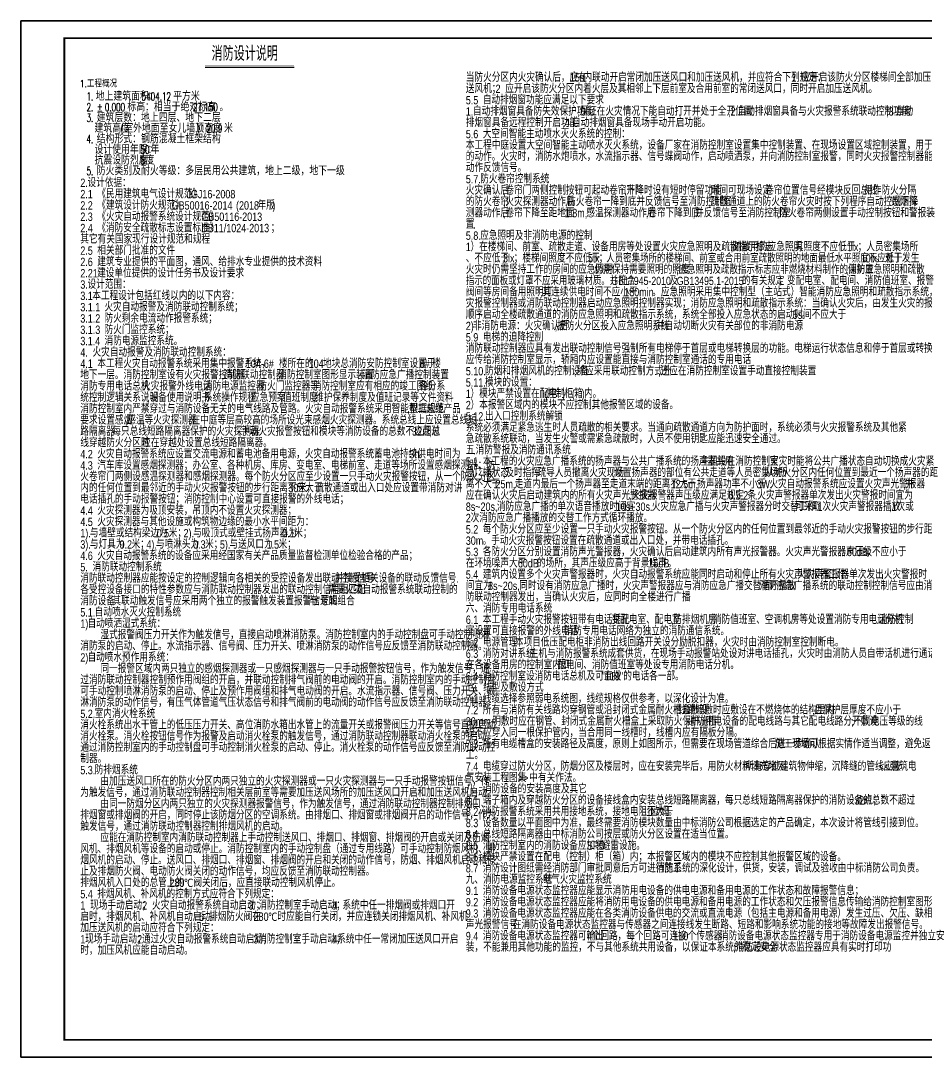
# Model space of a CAD drawing. Extents: x -54686 to 596156, y -555137 to 71395.
# Drawn here: x 215754 to 267629, y -411315 to -351915 of the extents above; entities that cross this region are included whole.
import ezdxf

# ---------------------------------------------------------------- set-up
doc = ezdxf.new("R2010")
doc.units = 0
doc.header["$LTSCALE"] = 1000
for name, color, linetype in [('DIM-系统', 3, 'CONTINUOUS'), ('TEL_TEXT', 3, 'CONTINUOUS'), ('TEL_TITLE', 6, 'CONTINUOUS')]:
    doc.layers.add(name, color=color, linetype=linetype)
doc.styles.add('_HZXY', font='ROS', dxfattribs={"width": 0.7, "bigfont": 'JD'})
doc.styles.add('_JD', font='ROS', dxfattribs={"width": 0.8, "bigfont": 'JD'})
doc.styles.add('_TEL_DIM', font='SIMPLEX', dxfattribs={"width": 0.8, "height": 3.5, "bigfont": 'HZTXT'})

# ---------------------------------------------------------------- blocks, each defined once
blk = doc.blocks.new('SDG AETH AE5H')
at = {"layer": 'DIM-系统'}
blk.add_lwpolyline([(-54686, 13482), (29414, 13482), (29414, -45918), (-54686, -45918)], close=True, dxfattribs=at)

msp = doc.modelspace()

# ---------------------------------------------------------------- linework, layer by layer
at = {"layer": 'TEL_TEXT', "color": 7}
msp.add_line((231416, -354597), (226312, -354597), dxfattribs=at)
at = {"layer": 'TEL_TEXT', "color": 0, "const_width": 21.4}
msp.add_lwpolyline([(231416, -354499), (226312, -354499)], dxfattribs=at)
at = {"layer": 'TEL_TITLE', "color": 6}
msp.add_lwpolyline([(215754, -411315), (299854, -411315), (299854, -351915), (215754, -351915)], close=True, dxfattribs=at)
at = {"layer": 'TEL_TITLE', "color": 6, "const_width": 100}
msp.add_lwpolyline([(218254, -410315), (298854, -410315), (298854, -352915), (218254, -352915)], close=True, dxfattribs=at)

# ---------------------------------------------------------------- block references
at = {"layer": 'DIM-系统'}
msp.add_blockref('SDG AETH AE5H', (270441, -365397), dxfattribs=at)

# ---------------------------------------------------------------- texts
at = {"layer": 'DIM-系统', "style": '_TEL_DIM', "width": 0.8}
msp.add_text('1.工程概况 ', height=400, dxfattribs=at).set_placement((219135, -355724))
at = {"layer": 'TEL_TEXT'}
for s, height, style, width, p in [('消防设计说明', 833.3, '_HZXY', 0.8, (226687, -354210)), ('当防火分区内火灾确认后，应在', 476.28, '_JD', 0.8, (241251, -355409)), ('15s', 480, '_JD', 0.8, (247211, -355409)), ('内联动开启常闭加压送风口和加压送风机，并应符合下列规定：', 476.28, '_JD', 0.8, (247992, -355409)), ('1', 480, '_JD', 0.8, (259911, -355409)), ('应开启该防火分区楼梯间全部加压', 476.28, '_JD', 0.8, (260474, -355409)), ('送风机；', 476.3, '_JD', 0.8, (241251, -356057)), ('2', 480, '_JD', 0.8, (242954, -356057)), ('应开启该防火分区内着火层及其相邻上下层前室及合用前室的常闭送风口，同时开启加压送风机。', 476.28, '_JD', 0.8, (243516, -356057)), ('1.', 470, '_TEL_DIM', 0.64, (219526, -356492)), ('地上建筑面积：', 470, '_TEL_DIM', 0.8, (220050, -356492)), ('5404.12', 470, '_TEL_DIM', 0.64, (222682, -356492)), ('平方米', 470, '_TEL_DIM', 0.8, (224486, -356492)), ('5.5', 480, '_JD', 0.8, (241251, -356705)), ('自动排烟窗功能应满足以下要求', 476.28, '_JD', 0.8, (242225, -356705)), (':', 480, '_JD', 0.8, (248184, -356705)), ('2.', 470, '_TEL_DIM', 0.64, (219526, -357102)), ('±', 470, '_TEL_DIM', 0.8, (220107, -357102)), ('0.000', 470, '_TEL_DIM', 0.64, (220572, -357102)), ('标高：相当于绝对标高', 470, '_TEL_DIM', 0.8, (221862, -357102)), ('27.150', 470, '_TEL_DIM', 0.64, (225622, -357102)), ('。', 470, '_TEL_DIM', 0.8, (227140, -357102)), ('1.', 480, '_JD', 0.8, (241251, -357353)), ('自动排烟窗具备防失效保护功能', 476.28, '_JD', 0.8, (241663, -357353)), ('保证在火灾情况下能自动打开并处于全开位置', 476.28, '_JD', 0.8, (247759, -357353)), (';2.', 480, '_JD', 0.8, (256273, -357353)), ('自动排烟窗具备与火灾报警系统联动控制功能', 476.28, '_JD', 0.8, (256821, -357353)), (';3.', 480, '_JD', 0.8, (265335, -357353)), ('自动', 476.3, '_JD', 0.8, (265883, -357353)), ('3.', 470, '_TEL_DIM', 0.64, (219526, -357712)), ('建筑层数：地上四层、地下二层', 470, '_TEL_DIM', 0.8, (220107, -357712)), ('排烟窗具备远程控制开启功能', 476.28, '_JD', 0.8, (241251, -358001)), (';4.', 480, '_JD', 0.8, (246785, -358001)), ('自动排烟窗具备现场手动开启功能。', 476.28, '_JD', 0.8, (247334, -358001)), (',', 480, '_JD', 0.8, (247622, -357353)), ('建筑高度', 470, '_TEL_DIM', 0.8, (219980, -358322)), ('(', 470, '_TEL_DIM', 0.64, (221484, -358322)), ('室外地面至女儿墙顶高度', 470, '_TEL_DIM', 0.8, (221685, -358322)), (')', 470, '_TEL_DIM', 0.64, (225821, -358322)), ('：', 470, '_TEL_DIM', 0.8, (226021, -358322)), ('20.9', 470, '_TEL_DIM', 0.64, (226397, -358322)), ('米', 470, '_TEL_DIM', 0.8, (227400, -358322)), ('5.6', 480, '_JD', 0.8, (241251, -358649)), ('大空间智能主动喷水灭火系统的控制：', 476.28, '_JD', 0.8, (242225, -358649)), ('4.', 470, '_TEL_DIM', 0.64, (219526, -358932)), ('结构形式：钢筋混凝土框架结构', 470, '_TEL_DIM', 0.8, (220107, -358932)), ('本工程中庭设置大空间智能主动喷水灭火系统，设备厂家在消防控制室设置集中控制装置、在现场设置区域控制装置，用于控制消防水炮', 476.28, '_JD', 0.8, (241251, -359294)), ('设计使用年限：', 470, '_TEL_DIM', 0.8, (219980, -359542)), ('50', 470, '_TEL_DIM', 0.64, (222612, -359542)), ('年', 470, '_TEL_DIM', 0.8, (223185, -359542)), ('抗震设防烈度：', 470, '_TEL_DIM', 0.8, (219980, -360152)), ('8', 470, '_TEL_DIM', 0.64, (222612, -360152)), ('度', 470, '_TEL_DIM', 0.8, (222899, -360152)), ('的动作。火灾时，消防水炮喷水，水流指示器、信号蝶阀动作，启动喷洒泵，并向消防控制室报警，同时火灾报警控制器能接收消防水炮', 476.28, '_JD', 0.8, (241251, -359938)), ('5.', 470, '_TEL_DIM', 0.64, (219526, -360762)), ('防火类别及耐火等级：多层民用公共建筑，地上二级，地下一级', 470, '_TEL_DIM', 0.8, (220107, -360762)), ('动作反馈信号。', 476.3, '_JD', 0.8, (241251, -360582)), ('2.', 480, '_JD', 0.8, (219168, -361443)), ('设计依据：', 476.3, '_JD', 0.8, (219579, -361443)), ('5.7.', 480, '_JD', 0.8, (241251, -361230)), ('防火卷帘控制系统', 476.3, '_JD', 0.8, (242074, -361230)), (':', 480, '_JD', 0.8, (245479, -361230)), ('2.1', 480, '_JD', 0.8, (219168, -362091)), ('《民用建筑电气设计规范》', 476.28, '_JD', 0.8, (220142, -362091)), ('JGJ16-2008', 480, '_JD', 0.8, (225250, -362091)), ('火灾确认后', 476.3, '_JD', 0.8, (241251, -361878)), ('卷帘门两侧控制按钮可起动卷帘升降', 476.28, '_JD', 0.8, (243517, -361878)), ('下降时设有短时停留功能', 476.28, '_JD', 0.8, (250465, -361878)), ('时间可现场设定', 476.3, '_JD', 0.8, (255284, -361878)), ('卷帘位置信号经模块反回总线', 476.28, '_JD', 0.8, (258401, -361878)), ('用作防火分隔', 476.3, '_JD', 0.8, (264072, -361878)), ('2.2', 480, '_JD', 0.8, (219168, -362739)), ('《建筑设计防火规范》', 476.3, '_JD', 0.8, (220142, -362739)), ('GB50016-2014', 480, '_JD', 0.8, (224399, -362739)), ('(2018', 480, '_JD', 0.8, (228088, -362739)), ('年版', 476.3, '_JD', 0.8, (229319, -362739)), (')', 480, '_JD', 0.8, (230171, -362739)), ('的防火卷帘', 476.3, '_JD', 0.8, (241251, -362526)), (',', 480, '_JD', 0.8, (243380, -361878)), ('火灾探测器动作后', 476.3, '_JD', 0.8, (243517, -362526)), ('防火卷帘一降到底并反馈信号至消防控制室', 476.28, '_JD', 0.8, (247059, -362526)), (',', 480, '_JD', 0.8, (250327, -361878)), (',', 480, '_JD', 0.8, (255147, -361878)), (';', 480, '_JD', 0.8, (255147, -362526)), ('疏散通道上的防火卷帘火灾时按下列程序自动控制下降', 476.28, '_JD', 0.8, (255284, -362526)), (',', 480, '_JD', 0.8, (258264, -361878)), ('.', 480, '_JD', 0.8, (263935, -361878)), (':', 480, '_JD', 0.8, (265500, -362526)), ('感烟探', 476.3, '_JD', 0.8, (265638, -362526)), ('2.3', 480, '_JD', 0.8, (219168, -363387)), ('《火灾自动报警系统设计规范》', 476.28, '_JD', 0.8, (220142, -363387)), ('GB50116-2013', 480, '_JD', 0.8, (226101, -363387)), ('测器动作后', 476.3, '_JD', 0.8, (241251, -363174)), (',', 480, '_JD', 0.8, (243380, -362526)), ('卷帘下降至距地面', 476.3, '_JD', 0.8, (243517, -363174)), ('1.8m,', 480, '_JD', 0.8, (246922, -363174)), (',', 480, '_JD', 0.8, (246922, -362526)), ('感温探测器动作后', 476.3, '_JD', 0.8, (248156, -363174)), ('卷帘下降到底', 476.3, '_JD', 0.8, (251699, -363174)), ('并反馈信号至消防控制室', 476.28, '_JD', 0.8, (254390, -363174)), ('防火卷帘两侧设置手动控制按钮和警报装', 476.28, '_JD', 0.8, (259210, -363174)), ('《消防安全疏散标志设置标准》', 476.28, '_JD', 0.8, (220142, -364035)), ('置', 476, '_JD', 0.8, (241251, -363822)), (',', 480, '_JD', 0.8, (243380, -363174)), (',', 480, '_JD', 0.8, (251562, -363174)), (',', 480, '_JD', 0.8, (254253, -363174)), (',', 480, '_JD', 0.8, (259073, -363174)), ('2.4', 480, '_JD', 0.8, (219168, -364035)), ('DB11/1024-2013', 480, '_JD', 0.8, (226101, -364035)), ('；', 476, '_JD', 0.8, (230078, -364035)), ('5.8.', 480, '_JD', 0.8, (241251, -364470)), ('.', 480, '_JD', 0.8, (241677, -363822)), ('应急照明及非消防电源的控制', 476.28, '_JD', 0.8, (242074, -364470)), (':', 480, '_JD', 0.8, (247608, -364470)), ('其它有关国家现行设计规范和规程', 476.28, '_JD', 0.8, (219168, -364680)), ('1', 480, '_JD', 0.8, (241251, -365118)), ('）在楼梯间、前室、疏散走道、设备用房等处设置火灾应急照明及疏散指示标志', 476.28, '_JD', 0.8, (241525, -365118)), ('疏散用的应急照明', 476.3, '_JD', 0.8, (256561, -365118)), ('其照度不应低于', 476.3, '_JD', 0.8, (260104, -365118)), ('1lx', 480, '_JD', 0.8, (263083, -365118)), ('；人员密集场所', 476.3, '_JD', 0.8, (263701, -365118)), ('2.5', 480, '_JD', 0.8, (219168, -365328)), ('相关部门批准的文件', 476.3, '_JD', 0.8, (220142, -365328)), ('、不应低于', 476.3, '_JD', 0.8, (241251, -365766)), ('3lx', 480, '_JD', 0.8, (243380, -365766)), ('；楼梯间照度不应低于', 476.3, '_JD', 0.8, (243997, -365766)), ('5lx', 480, '_JD', 0.8, (248253, -365766)), ('人员密集场所的楼梯间、前室或合用前室疏散照明的地面最低水平照度不应低于', 466.36, '_JD', 0.8, (249296, -365766)), (';', 480, '_JD', 0.8, (256424, -365118)), (',', 480, '_JD', 0.8, (259967, -365118)), ('10lx', 470, '_JD', 0.8, (263884, -365766)), ('。对于发生', 476.3, '_JD', 0.8, (264757, -365766)), ('2.6', 480, '_JD', 0.8, (219168, -365976)), ('建筑专业提供的平面图，通风、给排水专业提供的技术资料', 476.28, '_JD', 0.8, (220142, -365976)), ('火灾时仍需坚持工作的房间的应急照明', 476.28, '_JD', 0.8, (241251, -366414)), ('仍需保持需要照明的照度', 476.28, '_JD', 0.8, (248625, -366414)), ('；', 476, '_JD', 0.8, (248871, -365766)), ('应急照明及疏散指示标志应非燃烧材料制作的保护罩', 466.36, '_JD', 0.8, (253444, -366414)), ('消防应急照明和疏散', 466.4, '_JD', 0.8, (263165, -366414)), ('2.21', 480, '_JD', 0.8, (219168, -366624)), ('建设单位提供的设计任务书及设计要求', 476.28, '_JD', 0.8, (220128, -366624)), (',', 480, '_JD', 0.8, (248488, -366414)), (';', 480, '_JD', 0.8, (253307, -366414)), (',', 470, '_JD', 0.8, (263031, -366414)), ('3.', 480, '_JD', 0.8, (219168, -367272)), ('设计范围：', 476.3, '_JD', 0.8, (219579, -367272)), ('指示的面板或灯罩不应采用玻璃材质。并符合', 466.36, '_JD', 0.8, (241251, -367058)), ('GB17945-2010', 470, '_JD', 0.8, (249587, -367058)), ('及', 466, '_JD', 0.8, (252918, -367058)), ('GB13495.1-2015', 470, '_JD', 0.8, (253334, -367058)), ('的有关规定', 466.4, '_JD', 0.8, (257068, -367058)), ('；变配电室、配电间、消防值班室、报警', 476.28, '_JD', 0.8, (259152, -367058)), ('3.1', 480, '_JD', 0.8, (219168, -367920)), ('本工程设计包括红线以内的以下内容：', 476.28, '_JD', 0.8, (219854, -367920)), ('阀间等房间备用照明灯', 476.3, '_JD', 0.8, (241251, -367706)), (',', 480, '_JD', 0.8, (245508, -367706)), ('其连续供电时间不应小于', 476.28, '_JD', 0.8, (245645, -367706)), ('180min', 480, '_JD', 0.8, (250327, -367706)), ('。应急照明采用集中控制型（主站式）智能消防应急照明和疏散指示系统，由火', 476.28, '_JD', 0.8, (251932, -367706)), ('3.1.1', 480, '_JD', 0.8, (219168, -368568)), ('火灾自动报警及消防联动控制系统；', 476.28, '_JD', 0.8, (220553, -368568)), ('灾报警控制器或消防联动控制器启动应急照明控制器实现；消防应急照明和疏散指示系统：当确认火灾后，由发生火灾的报警区域开始，', 476.28, '_JD', 0.8, (241251, -368351)), ('3.1.2', 480, '_JD', 0.8, (219168, -369216)), ('防火剩余电流动作报警系统；', 476.28, '_JD', 0.8, (220553, -369216)), ('顺序启动全楼疏散通道的消防应急照明和疏散指示系统，系统全部投入应急状态的启动时间不应大于', 476.28, '_JD', 0.8, (241251, -368999)), ('5s', 480, '_JD', 0.8, (259981, -368999)), ('。', 476, '_JD', 0.8, (260488, -368999)), ('3.1.3', 480, '_JD', 0.8, (219168, -369864)), ('防火门监控系统；', 476.3, '_JD', 0.8, (220553, -369864)), ('2)', 480, '_JD', 0.8, (241251, -369647)), ('非消防电源：火灾确认后', 476.28, '_JD', 0.8, (241660, -369647)), ('按防火分区投入应急照明系统', 476.28, '_JD', 0.8, (246479, -369647)), ('并自动切断火灾有关部位的非消防电源', 476.28, '_JD', 0.8, (252150, -369647)), ('3.1.4', 480, '_JD', 0.8, (219168, -370512)), ('消防电源监控系统。', 476.3, '_JD', 0.8, (220553, -370512)), ('5.9', 480, '_JD', 0.8, (241251, -370295)), ('电梯的迫降控制', 476.3, '_JD', 0.8, (242225, -370295)), (':', 480, '_JD', 0.8, (245205, -370295)), (',', 480, '_JD', 0.8, (246342, -369647)), (',', 480, '_JD', 0.8, (252013, -369647)), ('.', 480, '_JD', 0.8, (259387, -369647)), ('火灾自动报警及消防联动控制系统：', 476.28, '_JD', 0.8, (219867, -371160)), ('消防联动控制器应具有发出联动控制信号强制所有电梯停于首层或电梯转换层的功能。电梯运行状态信息和停于首层或转换层的反馈信号，', 476.28, '_JD', 0.8, (241251, -370939)), ('4.', 480, '_JD', 0.8, (219168, -371160)), ('应传给消防控制室显示，轿厢内应设置能直接与消防控制室通话的专用电话', 476.28, '_JD', 0.8, (241251, -371587)), ('4.1', 480, '_JD', 0.8, (219168, -371808)), ('本工程火灾自动报警系统采用集中报警系统，', 476.28, '_JD', 0.8, (220142, -371808)), ('104-6#', 480, '_JD', 0.8, (228655, -371808)), ('楼所在的', 476.3, '_JD', 0.8, (230548, -371808)), ('104', 480, '_JD', 0.8, (232251, -371808)), ('地块总消防安防控制室设置于', 476.28, '_JD', 0.8, (233073, -371808)), ('8#', 480, '_JD', 0.8, (238607, -371808)), ('楼', 476, '_JD', 0.8, (239320, -371808)), ('5.10.', 480, '_JD', 0.8, (241251, -372235)), ('防烟和排烟风机的控制设备', 476.28, '_JD', 0.8, (242348, -372235)), ('除应采用联动控制方式外', 476.28, '_JD', 0.8, (247594, -372235)), ('还应在消防控制室设置手动直接控制装置', 476.28, '_JD', 0.8, (252413, -372235)), ('.', 480, '_JD', 0.8, (255299, -371587)), ('地下一层。消防控制室设有火灾报警控制器', 476.28, '_JD', 0.8, (219168, -372456)), (',', 480, '_JD', 0.8, (227256, -372456)), ('消防联动控制器', 476.3, '_JD', 0.8, (227393, -372456)), (',', 480, '_JD', 0.8, (230373, -372456)), ('消防控制室图形显示装置', 476.28, '_JD', 0.8, (230510, -372456)), (',', 480, '_JD', 0.8, (235192, -372456)), ('消防应急广播控制装置', 476.3, '_JD', 0.8, (235329, -372456)), (',', 480, '_JD', 0.8, (239586, -372456)), ('5.11.', 480, '_JD', 0.8, (241251, -372883)), ('模块的设置：', 476.3, '_JD', 0.8, (242348, -372883)), (',', 480, '_JD', 0.8, (247456, -372235)), (',', 480, '_JD', 0.8, (252276, -372235)), ('.', 480, '_JD', 0.8, (260075, -372235)), ('消防专用电话总机', 476.3, '_JD', 0.8, (219168, -373104)), (',', 480, '_JD', 0.8, (222573, -373104)), ('火灾报警外线电话', 476.3, '_JD', 0.8, (222711, -373104)), (',', 480, '_JD', 0.8, (226116, -373104)), ('消防电源监控器', 476.3, '_JD', 0.8, (226253, -373104)), (',', 480, '_JD', 0.8, (229233, -373104)), ('防火门监控器等', 476.3, '_JD', 0.8, (229370, -373104)), ('.', 480, '_JD', 0.8, (232350, -373104)), ('消防控制室应有相应的竣工图纸', 476.28, '_JD', 0.8, (232487, -373104)), (',', 480, '_JD', 0.8, (238446, -373104)), ('各分系', 476.3, '_JD', 0.8, (238583, -373104)), ('）模块严禁设置在配电', 476.3, '_JD', 0.8, (241525, -373531)), ('(', 480, '_JD', 0.8, (245782, -373531)), ('控制', 476.3, '_JD', 0.8, (245917, -373531)), (')', 480, '_JD', 0.8, (246768, -373531)), ('柜', 476, '_JD', 0.8, (246902, -373531)), ('(', 480, '_JD', 0.8, (247328, -373531)), ('箱', 476, '_JD', 0.8, (247462, -373531)), (')', 480, '_JD', 0.8, (247888, -373531)), ('内。', 476.3, '_JD', 0.8, (248023, -373531)), ('统控制逻辑关系说明', 476.3, '_JD', 0.8, (219168, -373752)), ('设备使用说明书', 476.3, '_JD', 0.8, (223136, -373752)), ('系统操作规程', 476.3, '_JD', 0.8, (226253, -373752)), ('应急预案', 476.3, '_JD', 0.8, (228944, -373752)), ('值班制度', 476.3, '_JD', 0.8, (230784, -373752)), ('维护保养制度及值班记录等文件资料', 476.28, '_JD', 0.8, (232624, -373752)), ('1', 480, '_JD', 0.8, (241251, -373531)), ('消防控制室内严禁穿过与消防设备无关的电气线路及管路。火灾自动报警系统采用智能型二总线产品', 476.28, '_JD', 0.8, (219168, -374400)), (',', 480, '_JD', 0.8, (222999, -373752)), (',', 480, '_JD', 0.8, (226116, -373752)), (',', 480, '_JD', 0.8, (228807, -373752)), (',', 480, '_JD', 0.8, (230647, -373752)), (',', 480, '_JD', 0.8, (232487, -373752)), ('根据规范', 476.3, '_JD', 0.8, (238035, -374400)), ('.', 480, '_JD', 0.8, (239435, -373752)), ('2', 480, '_JD', 0.8, (241251, -374179)), ('）本报警区域内的模块不应控制其他报警区域的设备。', 476.28, '_JD', 0.8, (241525, -374179)), ('要求设置感烟', 476.3, '_JD', 0.8, (219168, -375048)), ('感温', 476.3, '_JD', 0.8, (221859, -375048)), ('等火灾探测器', 476.3, '_JD', 0.8, (222848, -375048)), ('在中庭等层高较高的场所设光束感烟火灾探测器。系统总线上应设置总线短', 476.28, '_JD', 0.8, (225539, -375048)), (',', 480, '_JD', 0.8, (237898, -374400)), ('5.12.', 480, '_JD', 0.8, (241251, -374827)), ('出入口控制系统解锁', 476.3, '_JD', 0.8, (242348, -374827)), ('路隔离器', 476.3, '_JD', 0.8, (219168, -375696)), ('每只总线短路隔离器保护的火灾探测器', 476.28, '_JD', 0.8, (221008, -375696)), (',', 480, '_JD', 0.8, (221722, -375048)), (',', 480, '_JD', 0.8, (222711, -375048)), (',', 480, '_JD', 0.8, (225402, -375048)), ('手动火灾报警按钮和模块等消防设备的总数不应超过', 476.28, '_JD', 0.8, (228382, -375696)), ('32', 480, '_JD', 0.8, (238172, -375696)), ('点', 476, '_JD', 0.8, (238721, -375696)), (';', 480, '_JD', 0.8, (239146, -375696)), ('总', 476, '_JD', 0.8, (239283, -375696)), ('系统必须满足紧急逃生时人员疏散的相关要求。当通向疏散通道方向为防护面时，系统必须与火灾报警系统及其他紧', 476.28, '_JD', 0.8, (241251, -375471)), ('线穿越防火分区时', 476.3, '_JD', 0.8, (219168, -376344)), (',', 480, '_JD', 0.8, (220871, -375696)), ('应在穿越处设置总线短路隔离器。', 476.28, '_JD', 0.8, (222711, -376344)), (',', 480, '_JD', 0.8, (228244, -375696)), ('急疏散系统联动，当发生火警或需紧急疏散时，人员不使用钥匙应能迅速安全通过。', 476.28, '_JD', 0.8, (241251, -376116)), ('4.2', 480, '_JD', 0.8, (219168, -376992)), ('火灾自动报警系统应设置交流电源和蓄电池备用电源，火灾自动报警系统蓄电池持续供电时间为', 476.28, '_JD', 0.8, (220142, -376992)), (',', 480, '_JD', 0.8, (222573, -376344)), ('3h', 480, '_JD', 0.8, (238020, -376992)), ('五', 476, '_JD', 0.8, (241251, -376764)), ('消防警报及消防通讯系统', 476.28, '_JD', 0.8, (241814, -376764)), (':', 480, '_JD', 0.8, (246496, -376764)), ('4.3', 480, '_JD', 0.8, (219168, -377640)), ('汽车库设置感烟探测器；办公室、各种机房、库房、变电室、电梯前室、走道等场所设置感烟探测器；防', 476.28, '_JD', 0.8, (220142, -377640)), ('。', 476, '_JD', 0.8, (238555, -376992)), ('5.1', 480, '_JD', 0.8, (241251, -377412)), ('.', 480, '_JD', 0.8, (241677, -376764)), ('本工程的火灾应急广播系统的扬声器与公共广播系统的扬声器共用', 476.28, '_JD', 0.8, (242225, -377412)), ('主机设在消防控制室', 476.3, '_JD', 0.8, (254707, -377412)), ('火灾时能将公共广播状态自动切换成火灾紧', 476.28, '_JD', 0.8, (258675, -377412)), ('火卷帘门两侧设感温探测器和感烟探测器。每个防火分区应至少设置一只手动火灾报警按钮，从一个防火分区', 476.28, '_JD', 0.8, (219168, -378284)), ('急广播状态', 476.3, '_JD', 0.8, (241251, -378060)), ('及时指挥', 476.3, '_JD', 0.8, (243517, -378060)), ('疏导人员撤离火灾现场', 476.3, '_JD', 0.8, (245357, -378060)), ('设置扬声器的部位有公共走道等人员密集场所', 476.28, '_JD', 0.8, (249750, -378060)), ('.', 480, '_JD', 0.8, (254569, -377412)), ('从防火分区内任何位置到最近一个扬声器的距', 476.28, '_JD', 0.8, (258401, -378060)), (',', 480, '_JD', 0.8, (258538, -377412)), ('离不大于', 476.3, '_JD', 0.8, (241251, -378708)), ('25m,', 480, '_JD', 0.8, (242954, -378708)), (',', 480, '_JD', 0.8, (243380, -378060)), ('走道内最后一个扬声器至走道末端的距离不大于', 476.28, '_JD', 0.8, (244051, -378708)), (',', 480, '_JD', 0.8, (245219, -378060)), (',', 480, '_JD', 0.8, (249613, -378060)), ('12.5m,', 480, '_JD', 0.8, (252990, -378708)), ('扬声器功率不小于', 476.3, '_JD', 0.8, (254499, -378708)), ('3W.', 480, '_JD', 0.8, (257904, -378708)), (',', 480, '_JD', 0.8, (258264, -378060)), ('火灾自动报警系统应设置火灾声光警报器', 476.28, '_JD', 0.8, (258645, -378708)), ('并', 476, '_JD', 0.8, (266444, -378708)), ('内的任何位置到最邻近的手动火灾报警按钮的步行距离不应大于', 476.28, '_JD', 0.8, (219168, -378932)), ('30', 480, '_JD', 0.8, (231087, -378932)), ('米，疏散通道或出入口处应设置带消防对讲', 476.28, '_JD', 0.8, (231636, -378932)), ('应在确认火灾后启动建筑内的所有火灾声光警报器', 476.28, '_JD', 0.8, (241251, -379356)), ('火灾报警器声压级应满足规定', 476.28, '_JD', 0.8, (250753, -379356)), ('6.5.2', 480, '_JD', 0.8, (256287, -379356)), ('条', 476, '_JD', 0.8, (257384, -379356)), ('火灾声警报器单次发出火灾警报时间宜为', 476.28, '_JD', 0.8, (257947, -379356)), (',', 480, '_JD', 0.8, (266307, -378708)), ('电话插孔的手动报警按钮；消防控制中心设置可直接报警的外线电话；', 476.28, '_JD', 0.8, (219168, -379576)), ('8s~20s,', 480, '_JD', 0.8, (241251, -380004)), ('消防应急广播的单次语音播放时间宜', 476.28, '_JD', 0.8, (243034, -380004)), ('10s~30s.', 480, '_JD', 0.8, (249845, -380004)), ('.', 480, '_JD', 0.8, (250616, -379356)), ('火灾应急广播与火灾声警报器分时交替工作', 476.28, '_JD', 0.8, (251902, -380004)), ('.', 480, '_JD', 0.8, (257810, -379356)), ('可采取', 476.3, '_JD', 0.8, (260127, -380004)), ('1', 480, '_JD', 0.8, (261404, -380004)), ('次火灾声警报器播放', 476.3, '_JD', 0.8, (261678, -380004)), (',1', 480, '_JD', 0.8, (265509, -380004)), ('次或', 476.3, '_JD', 0.8, (265921, -380004)), ('4.4', 480, '_JD', 0.8, (219168, -380224)), ('火灾探测器为吸顶安装，吊顶内不设置火灾探测器；', 476.28, '_JD', 0.8, (220142, -380224)), ('次消防应急广播播放的交替工作方式循环播放。', 476.28, '_JD', 0.8, (241525, -380652)), (',', 480, '_JD', 0.8, (259990, -380004)), ('4.5', 480, '_JD', 0.8, (219168, -380872)), ('火灾探测器与其他设施或构筑物边缘的最小水平间距为：', 476.28, '_JD', 0.8, (220142, -380872)), ('2', 480, '_JD', 0.8, (241251, -380652)), ('1).', 480, '_JD', 0.8, (219168, -381520)), ('与墙壁或结构梁边为', 476.3, '_JD', 0.8, (219714, -381520)), ('0.5', 480, '_JD', 0.8, (223545, -381520)), ('米；', 476.3, '_JD', 0.8, (224231, -381520)), ('2).', 480, '_JD', 0.8, (225082, -381520)), ('与吸顶式或壁挂式扬声器为', 476.28, '_JD', 0.8, (225628, -381520)), ('0.1', 480, '_JD', 0.8, (230736, -381520)), ('米；', 476.3, '_JD', 0.8, (231422, -381520)), ('5.2', 480, '_JD', 0.8, (241251, -381300)), ('每个防火分区应至少设置一只手动火灾报警按钮。从一个防火分区内的任何位置到最邻近的手动火灾报警按钮的步行距离不应大于', 476.28, '_JD', 0.8, (242225, -381300)), ('3).', 480, '_JD', 0.8, (219168, -382168)), ('与灯具为', 476.3, '_JD', 0.8, (219714, -382168)), ('0.2', 480, '_JD', 0.8, (221417, -382168)), ('米；', 476.3, '_JD', 0.8, (222102, -382168)), ('4).', 480, '_JD', 0.8, (222954, -382168)), ('与喷淋头为', 476.3, '_JD', 0.8, (223499, -382168)), ('0.3', 480, '_JD', 0.8, (225628, -382168)), ('米；', 476.3, '_JD', 0.8, (226314, -382168)), ('5).', 480, '_JD', 0.8, (227165, -382168)), ('与送风口为', 476.3, '_JD', 0.8, (227711, -382168)), ('1.5', 480, '_JD', 0.8, (229839, -382168)), ('米；', 476.3, '_JD', 0.8, (230525, -382168)), ('30m', 480, '_JD', 0.8, (241251, -381948)), ('。手动火灾报警按钮设置在疏散通道或出入口处，并带电话插孔。', 476.28, '_JD', 0.8, (242211, -381948)), ('4.6', 480, '_JD', 0.8, (219168, -382816)), ('火灾自动报警系统的设备应采用经国家有关产品质量监督检测单位检验合格的产品；', 476.28, '_JD', 0.8, (220142, -382816)), ('5.3', 480, '_JD', 0.8, (241251, -382596)), ('各防火分区分别设置消防声光警报器，火灾确认后启动建筑内所有声光报警器。火灾声光警报器声压级不应小于', 476.28, '_JD', 0.8, (242225, -382596)), ('60dB', 480, '_JD', 0.8, (263083, -382596)), ('；', 476, '_JD', 0.8, (264180, -382596)), ('5.', 480, '_JD', 0.8, (219168, -383464)), ('消防联动控制系统', 476.3, '_JD', 0.8, (219867, -383464)), ('在环境噪声大于', 476.3, '_JD', 0.8, (241251, -383244)), ('60dB', 480, '_JD', 0.8, (244231, -383244)), ('的场所，其声压级应高于背景噪声', 476.28, '_JD', 0.8, (245328, -383244)), ('15dB', 480, '_JD', 0.8, (251713, -383244)), ('。', 476, '_JD', 0.8, (252810, -383244)), ('消防联动控制器应能按设定的控制逻辑向各相关的受控设备发出联动控制信号', 476.28, '_JD', 0.8, (219168, -384112)), ('并接受相关设备的联动反馈信号.', 476.28, '_JD', 0.8, (233778, -384112)), ('5.4', 480, '_JD', 0.8, (241251, -383892)), ('建筑内设置多个火灾声警报器时，火灾自动报警系统应能同时启动和停止所有火灾声警报器工作', 476.28, '_JD', 0.8, (242225, -383892)), ('火灾声警报器单次发出火灾警报时', 476.28, '_JD', 0.8, (260240, -383892)), ('各受控设备接口的特性参数应与消防联动控制器发出的联动控制信号相匹配', 476.28, '_JD', 0.8, (219168, -384760)), ('需要火灾自动报警系统联动控制的', 476.28, '_JD', 0.8, (233352, -384760)), (',', 480, '_JD', 0.8, (233641, -384112)), ('间宜为', 476.3, '_JD', 0.8, (241251, -384540)), ('8s~20s,', 480, '_JD', 0.8, (242528, -384540)), ('同时设有消防应急广播时，火灾声警报器应与消防应急广播交替循环播放', 476.28, '_JD', 0.8, (244311, -384540)), ('消防应急广播系统的联动控制控制信号应由消', 476.28, '_JD', 0.8, (258070, -384540)), ('.', 480, '_JD', 0.8, (260103, -383892)), ('消防设备', 476.3, '_JD', 0.8, (219168, -385408)), ('其联动触发信号应采用两个独立的报警触发装置报警信号的', 476.28, '_JD', 0.8, (221008, -385408)), ('与', 476, '_JD', 0.8, (232281, -385408)), ('逻辑组合', 476.3, '_JD', 0.8, (232913, -385408)), ('.', 480, '_JD', 0.8, (233215, -384760)), ('防联动控制器发出，当确认火灾后，应同时向全楼进行广播', 476.28, '_JD', 0.8, (241251, -385188)), ('.', 480, '_JD', 0.8, (257933, -384540)), (',', 480, '_JD', 0.8, (220871, -385408)), ('"', 480, '_JD', 0.8, (232075, -385408)), ('"', 480, '_JD', 0.8, (232707, -385408)), ('.', 480, '_JD', 0.8, (234615, -385408)), ('六、消防专用电话系统', 476.3, '_JD', 0.8, (241251, -385832)), ('.', 480, '_JD', 0.8, (252319, -385188)), ('5.1.', 480, '_JD', 0.8, (219168, -386056)), ('自动喷水灭火控制系统', 476.3, '_JD', 0.8, (219991, -386056)), (':', 480, '_JD', 0.8, (224248, -386056)), ('6.1', 480, '_JD', 0.8, (241251, -386480)), ('本工程手动火灾报警按钮带有电话插孔', 476.28, '_JD', 0.8, (242225, -386480)), ('变配电室、配电室', 476.3, '_JD', 0.8, (249599, -386480)), ('防排烟机房', 476.3, '_JD', 0.8, (253141, -386480)), ('消防值班室、空调机房等处设置消防专用电话分机', 476.28, '_JD', 0.8, (255407, -386480)), ('消防控制', 476.3, '_JD', 0.8, (264909, -386480)), ('1)', 480, '_JD', 0.8, (219168, -386704)), ('自动喷洒湿式系统：', 476.3, '_JD', 0.8, (219577, -386704)), ('室设置可直接报警的外线电话', 476.28, '_JD', 0.8, (241251, -387128)), ('消防专用电话网络为独立的消防通信系统。', 476.28, '_JD', 0.8, (246922, -387128)), (',', 480, '_JD', 0.8, (249461, -386480)), (',', 480, '_JD', 0.8, (253004, -386480)), (',', 480, '_JD', 0.8, (255269, -386480)), ('.', 480, '_JD', 0.8, (264771, -386480)), ('湿式报警阀压力开关作为触发信号，直接启动喷淋消防泵。消防控制室内的手动控制盘可手动控制喷淋', 476.28, '_JD', 0.8, (220320, -387352)), ('电源管理', 476.3, '_JD', 0.8, (242225, -387776)), ('本项目低压配电柜非消防出线回路开关设分励脱扣器，火灾时由消防控制室控制断电。', 476.28, '_JD', 0.8, (244065, -387776)), ('.', 480, '_JD', 0.8, (246785, -387128)), ('消防泵的启动、停止。水流指示器、信号阀、压力开关、喷淋消防泵的动作信号应反馈至消防联动控制器。', 476.28, '_JD', 0.8, (219168, -387997)), ('6.2', 480, '_JD', 0.8, (241251, -387776)), (':', 480, '_JD', 0.8, (243928, -387776)), ('2)', 480, '_JD', 0.8, (219168, -388645)), ('自动喷水预作用系统：', 476.3, '_JD', 0.8, (219577, -388645)), ('6.3', 480, '_JD', 0.8, (241251, -388424)), ('消防对讲系统', 476.3, '_JD', 0.8, (242225, -388424)), (':', 480, '_JD', 0.8, (244779, -388424)), ('主机与消防报警系统成套供货，在现场手动报警站处设对讲电话插孔，火灾时由消防人员自带话机进行通话联系，并', 476.28, '_JD', 0.8, (244916, -388424)), ('同一报警区域内两只独立的感烟探测器或一只感烟探测器与一只手动报警按钮信号，作为触发信号，通', 476.28, '_JD', 0.8, (220320, -389293)), ('在各设备用房的控制室内如', 476.28, '_JD', 0.8, (241251, -389072)), (':', 480, '_JD', 0.8, (246359, -389072)), ('配电间、消防值班室等处设专用消防电话分机。', 476.28, '_JD', 0.8, (246496, -389072)), ('过消防联动控制器控制预作用阀组的开启，并联动控制排气阀前的电动阀的开启。消防控制室内的手动控制盘', 476.28, '_JD', 0.8, (219168, -389937)), ('6.4', 480, '_JD', 0.8, (241251, -389720)), ('消防控制室设消防电话总机及可直拨', 476.28, '_JD', 0.8, (242225, -389720)), ('"119"', 480, '_JD', 0.8, (249036, -389720)), ('的电话各一部。', 476.3, '_JD', 0.8, (250270, -389720)), ('可手动控制喷淋消防泵的启动、停止及预作用阀组和排气电动阀的开启。水流指示器、信号阀、压力开关、喷', 476.28, '_JD', 0.8, (219168, -390581)), ('七、线型及敷设方式', 476.3, '_JD', 0.8, (241251, -390364)), ('淋消防泵的动作信号，有压气体管道气压状态信号和排气阀前的电动阀的动作信号应反馈至消防联动控制器。', 476.28, '_JD', 0.8, (219168, -391225)), ('7.1', 480, '_JD', 0.8, (241251, -391012)), ('线缆选择参照弱电系统图，线缆规格仅供参考，以深化设计为准。', 476.28, '_JD', 0.8, (242225, -391012)), ('5.2.', 480, '_JD', 0.8, (219168, -391873)), ('室内消火栓系统', 476.3, '_JD', 0.8, (219991, -391873)), ('7.2', 480, '_JD', 0.8, (241251, -391660)), ('所有与消防有关线路均穿钢管或沿封闭式金属耐火槽盒敷设', 476.28, '_JD', 0.8, (242225, -391660)), (';', 480, '_JD', 0.8, (253292, -391660)), ('线路暗敷时应敷设在不燃烧体的结构层内', 476.28, '_JD', 0.8, (253430, -391660)), ('且保护层厚度不应小于', 476.3, '_JD', 0.8, (261229, -391660)), ('消火栓系统出水干管上的低压压力开关、高位消防水箱出水管上的流量开关或报警阀压力开关等信号直接启动', 476.28, '_JD', 0.8, (219168, -392518)), (':', 480, '_JD', 0.8, (222971, -391873)), ('30mm,', 480, '_JD', 0.8, (241251, -392308)), ('明敷时应在钢管、封闭式金属耐火槽盒上采取防火保护施措', 476.28, '_JD', 0.8, (242760, -392308)), (';', 480, '_JD', 0.8, (253827, -392308)), ('消防用电设备的配电线路与其它配电线路分开敷设', 476.28, '_JD', 0.8, (253964, -392308)), (',', 480, '_JD', 0.8, (261092, -391660)), (';', 480, '_JD', 0.8, (263329, -392308)), ('不同电压等级的线', 476.3, '_JD', 0.8, (263466, -392308)), ('消火栓泵。消火栓按钮信号作为报警及启动消火栓泵的触发信号，通过消防联动控制器联动消火栓泵的启动。', 476.28, '_JD', 0.8, (219168, -393162)), ('缆不应穿入同一根保护管内，当合用同一线槽时，线槽内应有隔板分隔。', 476.28, '_JD', 0.8, (241251, -392952)), ('7.3', 480, '_JD', 0.8, (241251, -393600)), ('所有电缆槽盒的安装路径及高度，原则上如图所示，但需要在现场管道综合后进一步确认', 476.28, '_JD', 0.8, (242225, -393600)), ('施工现场可根据实情作适当调整，避免返', 476.28, '_JD', 0.8, (258963, -393600)), ('通过消防控制室内的手动控制盘可手动控制消火栓泵的启动、停止。消火栓泵的动作信号应反馈至消防联动控', 476.28, '_JD', 0.8, (219168, -393806)), ('工。', 476.3, '_JD', 0.8, (241251, -394245)), ('.', 480, '_JD', 0.8, (258826, -393600)), ('制器。', 476.3, '_JD', 0.8, (219168, -394450)), ('7.4', 480, '_JD', 0.8, (241251, -394893)), ('电缆穿过防火分区，防烟分区及楼层时，应在安装完毕后，用防火材料填充堵死', 476.28, '_JD', 0.8, (242225, -394893)), ('所有穿过建筑物伸缩，沉降缝的管线应按', 476.28, '_JD', 0.8, (257261, -394893)), ('建筑电', 476.3, '_JD', 0.8, (265581, -394893)), ('5.3.', 480, '_JD', 0.8, (219168, -395098)), ('防排烟系统', 476.3, '_JD', 0.8, (219991, -395098)), (':', 480, '_JD', 0.8, (222119, -395098)), ('.', 480, '_JD', 0.8, (257123, -394893)), ('<<', 480, '_JD', 0.8, (264923, -394893)), ('由加压送风口所在的防火分区内两只独立的火灾探测器或一只火灾探测器与一只手动报警按钮信号，作', 476.28, '_JD', 0.8, (220320, -395746)), ('气安装工程图集', 476.3, '_JD', 0.8, (241251, -395541)), ('>>', 480, '_JD', 0.8, (244231, -395541)), ('中有关作法。', 476.3, '_JD', 0.8, (244889, -395541)), ('为触发信号，通过消防联动控制器控制相关层前室等需要加压送风场所的加压送风口开启和加压送风机启动。', 476.28, '_JD', 0.8, (219168, -396391)), ('八、消防设备的安装高度及其它', 476.28, '_JD', 0.8, (241251, -396185)), ('由同一防烟分区内两只独立的火灾探测器报警信号，作为触发信号，通过消防联动控制器控制排烟口、', 476.28, '_JD', 0.8, (220320, -397039)), ('8.1', 480, '_JD', 0.8, (241251, -396833)), ('端子箱内及穿越防火分区的设备接线盒内安装总线短路隔离器，每只总线短路隔离器保护的消防设备的总数不超过', 476.28, '_JD', 0.8, (242225, -396833)), ('32', 480, '_JD', 0.8, (263509, -396833)), ('点；', 476.3, '_JD', 0.8, (264057, -396833)), ('排烟窗或排烟阀的开启，同时停止该防烟分区的空调系统。由排烟口、排烟窗或排烟阀开启的动作信号，作为', 476.28, '_JD', 0.8, (219168, -397683)), ('8.2', 480, '_JD', 0.8, (241251, -397481)), ('消防报警系统采用共用接地系统，接地电阻不大于', 476.28, '_JD', 0.8, (242225, -397481)), ('1', 480, '_JD', 0.8, (251590, -397481)), ('欧姆。', 476.3, '_JD', 0.8, (251864, -397481)), ('触发信号，通过消防联动控制器控制排烟风机的启动。', 476.28, '_JD', 0.8, (219168, -398327)), ('8.3', 480, '_JD', 0.8, (241251, -398129)), ('设备数量以平面图中为准，最终需要消防模块数量由中标消防公司根据选定的产品确定，本次设计将管线引接到位。', 476.28, '_JD', 0.8, (242225, -398129)), ('应能在消防控制室内消防联动控制器上手动控制送风口、排烟口、排烟窗、排烟阀的开启或关闭及防烟', 476.28, '_JD', 0.8, (220320, -398975)), ('8.4', 480, '_JD', 0.8, (241251, -398777)), ('总线短路隔离器由中标消防公司按层或防火分区设置在适当位置。', 476.28, '_JD', 0.8, (242225, -398777)), ('风机、排烟风机等设备的启动或停止。消防控制室内的手动控制盘（通过专用线路）可手动控制防烟风机、排', 476.28, '_JD', 0.8, (219168, -399620)), ('8.5', 480, '_JD', 0.8, (241251, -399425)), ('消防控制室内的消防设备应加装', 476.28, '_JD', 0.8, (242225, -399425)), ('SPD', 480, '_JD', 0.8, (248184, -399425)), ('避雷设施。', 476.3, '_JD', 0.8, (249035, -399425)), ('烟风机的启动、停止。送风口、排烟口、排烟窗、排烟阀的开启和关闭的动作信号，防烟、排烟风机启动和停', 476.28, '_JD', 0.8, (219168, -400264)), ('8.6', 480, '_JD', 0.8, (241251, -400073)), ('模块严禁设置在配电（控制）柜（箱）内；本报警区域内的模块不应控制其他报警区域的设备。', 476.28, '_JD', 0.8, (242225, -400073)), ('8.7', 480, '_JD', 0.8, (241251, -400721)), ('消防设计图纸需经消防部门审批同意后方可进行施工', 476.28, '_JD', 0.8, (242225, -400721)), ('消防系统的深化设计，供货，安装，调试及验收由中标消防公司负责。', 476.28, '_JD', 0.8, (252153, -400721)), ('止及排烟防火阀、电动防火阀关闭的动作信号，均应反馈至消防联动控制器。', 476.28, '_JD', 0.8, (219168, -400908)), ('九、消防电源监控系统', 476.3, '_JD', 0.8, (241251, -401369)), ('电气火灾监控系统', 476.3, '_JD', 0.8, (245645, -401369)), ('.', 480, '_JD', 0.8, (252015, -400721)), ('排烟风机入口处的总管上的', 476.28, '_JD', 0.8, (219168, -401556)), ('280', 480, '_JD', 0.8, (224276, -401556)), ('℃阀关闭后，应直接联动控制风机停止。', 476.28, '_JD', 0.8, (225099, -401556)), ('9.1', 480, '_JD', 0.8, (241251, -402017)), ('消防设备电源状态监控器应能显示消防用电设备的供电电源和备用电源的工作状态和故障报警信息；', 476.28, '_JD', 0.8, (242225, -402017)), (';', 480, '_JD', 0.8, (245508, -401369)), (':', 480, '_JD', 0.8, (249050, -401369)), ('5.4', 480, '_JD', 0.8, (219168, -402204)), ('排烟风机、补风机的控制方式应符合下列规定：', 476.28, '_JD', 0.8, (220142, -402204)), ('消防设备电源状态监控器应能将消防用电设备的供电电源和备用电源的工作状态和欠压报警信息传输给消防控制室图形显示装置。', 476.28, '_JD', 0.8, (242225, -402665)), ('1', 480, '_JD', 0.8, (219168, -402852)), ('现场手动启动；', 476.3, '_JD', 0.8, (219730, -402852)), ('2', 480, '_JD', 0.8, (222710, -402852)), ('火灾自动报警系统自动启动；', 476.28, '_JD', 0.8, (223272, -402852)), ('3', 480, '_JD', 0.8, (228806, -402852)), ('消防控制室手动启动；', 476.3, '_JD', 0.8, (229368, -402852)), ('4', 480, '_JD', 0.8, (233625, -402852)), ('系统中任一排烟阀或排烟口开', 476.28, '_JD', 0.8, (234187, -402852)), ('9.2', 480, '_JD', 0.8, (241251, -402665)), ('启时，排烟风机、补风机自动启动。', 476.28, '_JD', 0.8, (219168, -403500)), ('5', 480, '_JD', 0.8, (225979, -403500)), ('排烟防火阀在', 476.3, '_JD', 0.8, (226541, -403500)), ('280', 480, '_JD', 0.8, (229095, -403500)), ('℃时应能自行关闭，并应连锁关闭排烟风机、补风机', 476.28, '_JD', 0.8, (229918, -403500)), ('9.3', 480, '_JD', 0.8, (241251, -403313)), ('消防设备电源状态监控器应能在各类消防设备供电的交流或直流电源（包括主电源和备用电源）发生过压、欠压、缺相等故障时发出', 476.28, '_JD', 0.8, (242225, -403313)), ('加压送风机的启动应符合下列规定：', 476.28, '_JD', 0.8, (219168, -404144)), ('声光报警信号', 476.3, '_JD', 0.8, (241251, -403961)), (';', 480, '_JD', 0.8, (243805, -403961)), ('在消防设备电源状态监控器与传感器之间连接线发生断路、短路和影响系统功能的接地等故障发出报警信号。', 476.28, '_JD', 0.8, (243942, -403961)), ('1', 480, '_JD', 0.8, (219168, -404792)), ('现场手动启动；', 476.3, '_JD', 0.8, (219442, -404792)), ('2', 480, '_JD', 0.8, (222422, -404792)), ('通过火灾自动报警系统自动启动；', 476.28, '_JD', 0.8, (222696, -404792)), ('3', 480, '_JD', 0.8, (229081, -404792)), ('消防控制室手动启动；', 476.3, '_JD', 0.8, (229356, -404792)), ('4', 480, '_JD', 0.8, (233613, -404792)), ('系统中任一常闭加压送风口开启', 476.28, '_JD', 0.8, (233887, -404792)), ('9.4', 480, '_JD', 0.8, (241251, -404609)), ('消防设备电源状态监控器可输出', 476.28, '_JD', 0.8, (242225, -404609)), ('4', 480, '_JD', 0.8, (248184, -404609)), ('个回路，每个回路可连接', 476.28, '_JD', 0.8, (248459, -404609)), ('110', 480, '_JD', 0.8, (253141, -404609)), ('个传感器', 476.3, '_JD', 0.8, (253964, -404609)), (';', 480, '_JD', 0.8, (255667, -404609)), ('消防设备电源状态监控器专用于消防设备电源监控并独立安', 476.28, '_JD', 0.8, (255804, -404609)), ('时，加压风机应能自动启动。', 476.28, '_JD', 0.8, (219168, -405437)), ('装，不能兼用其他功能的监控，不与其他系统共用设备，以保证本系统的稳定安全', 476.28, '_JD', 0.8, (241251, -405257)), (';', 480, '_JD', 0.8, (256575, -405257)), ('消防设电源状态监控器应具有实时打印功', 476.28, '_JD', 0.8, (256713, -405257))]:
    msp.add_text(s, height=height, dxfattribs=dict(at, style=style, width=width)).set_placement(p)

doc.saveas('drawing.dxf')
